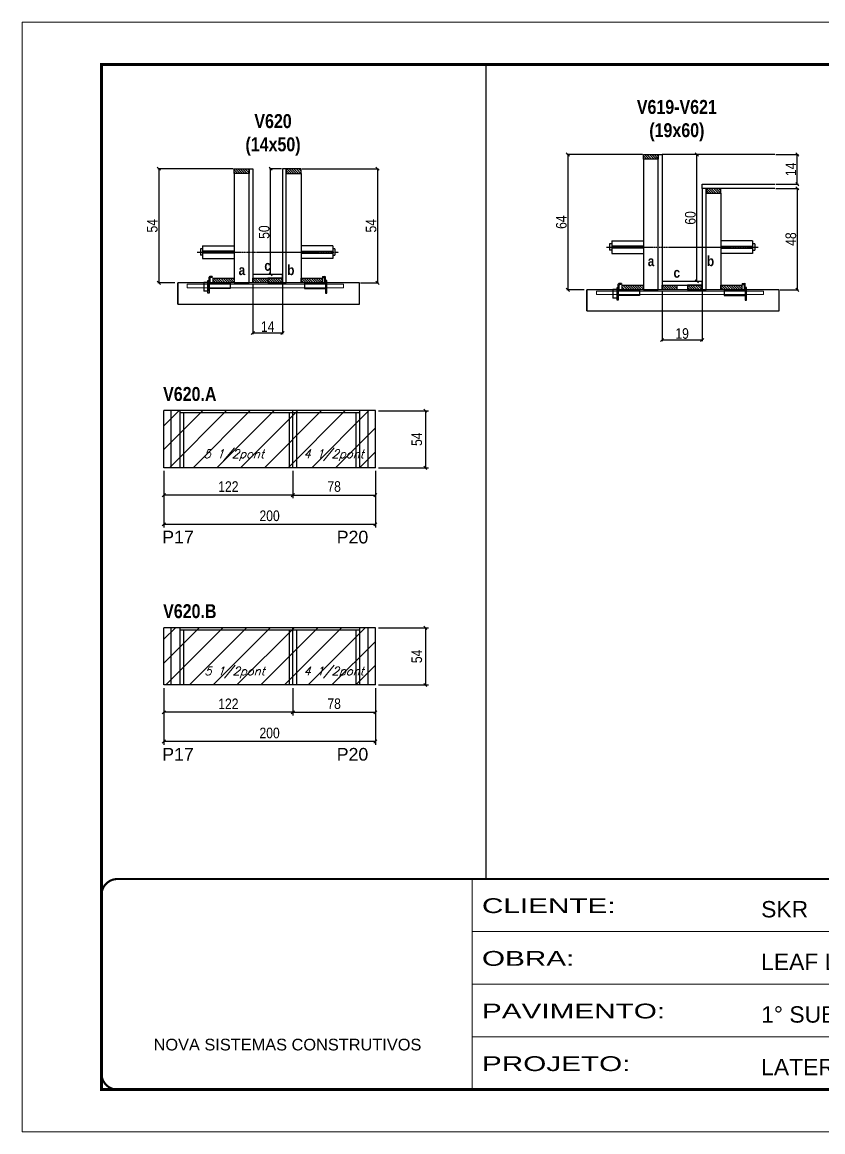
# Model space of a CAD drawing. Extents: x 3309 to 9590, y -2522 to 14608.
# Drawn here: x 8078 to 8835, y 10112 to 11162 of the extents above; entities that cross this region are included whole.
import ezdxf

# ---------------------------------------------------------------- set-up
doc = ezdxf.new("R2010")
doc.units = 0
for name, pattern in [('CONTINUO', [0]), ('DASHED', [0.75, 0.5, -0.25]), ('HIDDEN', [0.375, 0.25, -0.125])]:
    doc.linetypes.add(name, pattern=pattern)
for name, color, linetype in [('5', 5, 'Continuous'), ('barrote', 251, 'Continuous'), ('COTA', 241, 'Continuous'), ('detalhes', 4, 'Continuous'), ('NOMENCLATURA', 7, 'Continuous'), ('Painéis', 200, 'Continuous'), ('presilha', 1, 'Continuous'), ('SARR_2.2x10', 60, 'Continuous'), ('SARR_2.2x7', 40, 'Continuous'), ('SARR_3.5x7', 81, 'Continuous'), ('TENSOR', 3, 'Continuous'), ('texto', 7, 'Continuous')]:
    doc.layers.add(name, color=color, linetype=linetype)
for name, color, linetype, lineweight in [('CONCRETO', 251, 'Continuous', 25), ('Folhas', 255, 'Continuous', 9), ('Hachura', 251, 'Continuous', 9), ('SARRAFO DE PRESSAO', 251, 'DASHED', 9), ('SCO-___-LAJ', 2, 'Continuous', 0)]:
    doc.layers.add(name, color=color, linetype=linetype, lineweight=lineweight)
doc.styles.add('ARIAL', font='arial.ttf')
doc.styles.add('COTA TECNICA', font='techl___.ttf', dxfattribs={"height": 10})
doc.styles.add('COTA TECNICA 2X', font='techl___.ttf', dxfattribs={"height": 10})
doc.styles.add('Romans', font='romans.shx')
doc.styles.get("Standard").update_dxf_attribs({"font": 'arial.ttf'})
doc.styles.add('TECNICA', font='techb___.ttf', dxfattribs={"height": 10})
doc.styles.add('Tecnologia', font='')
doc.styles.get('Tecnologia').set_extended_font_data('Forgotten Futurist')
doc.dimstyles.new('PAINEL', dxfattribs={"dimtxt": 10, "dimasz": 3, "dimexe": 3, "dimexo": 3, "dimgap": 3, "dimtad": 1, "dimdec": 1, "dimzin": 12, "dimdsep": 46, "dimtxsty": 'COTA TECNICA', "dimblk1": 'OBLIQUE', "dimblk2": 'OBLIQUE', "dimsah": 1, "dimcen": 0.9, "dimclrd": 4, "dimclre": 4, "dimclrt": 240, "dimadec": 1, "dimazin": 3, "dimtfac": 1, "dimtdec": 1, "dimtmove": 0, "dimatfit": 3, "dimfxl": 1, "dimtolj": 1, "dimtzin": 12, "dimarcsym": 0})
doc.dimstyles.new('SECAO', dxfattribs={"dimscale": 0.333333, "dimtxt": 5, "dimasz": 9, "dimexe": 3, "dimexo": 3, "dimgap": 3, "dimtad": 1, "dimdec": 1, "dimlfac": 0.5, "dimzin": 12, "dimdsep": 46, "dimtxsty": 'COTA TECNICA 2X', "dimblk1": 'OBLIQUE', "dimblk2": 'OBLIQUE', "dimsah": 1, "dimcen": 0.9, "dimclrd": 4, "dimclre": 4, "dimclrt": 240, "dimadec": 1, "dimazin": 3, "dimtfac": 1, "dimtdec": 1, "dimtmove": 0, "dimatfit": 3, "dimfxl": 1, "dimtolj": 1, "dimtzin": 12, "dimarcsym": 0})
pattern_1 = [(45, (1585, 0), (-11.22532, 11.22532), [])]
pattern_2 = [(135, (41918.4315, -112603.3136), (-1.122532015, -1.122532015), [])]

# ---------------------------------------------------------------- blocks, each defined once
blk = doc.blocks.new('9999999999')
at = {"color": 30, "linetype": 'CONTINUO'}
for p, q in [((98564.6, 34230.2), (98564.6, 34429.4)), ((98564.6, 34379.6), (99584, 34379.6)), ((98564.6, 34329.8), (99488, 34329.8)), ((98564.6, 34280), (99488, 34280))]:
    blk.add_line(p, q, dxfattribs=at)
at = {"color": 30, "linetype": 'CONTINUO', "const_width": 2}
blk.add_lwpolyline([(99584, 34230.2), (99584, 34414.4, 0.414214), (99569, 34429.4), (98229, 34429.4, 0.414214), (98214, 34414.4), (98214, 34245.2, 0.414214), (98229, 34230.2), (99584, 34230.2)], format="xyb", dxfattribs=at)
at = {"layer": 'Folhas'}
blk.add_lwpolyline([(98139, 34190.2), (99624, 34190.2), (99624, 35240.2), (98139, 35240.2)], close=True, dxfattribs=at)
at = {"layer": 'Folhas', "color": 30, "const_width": 3}
blk.add_lwpolyline([(98214, 34230.2), (99584, 34230.2), (99584, 35200.2), (98214, 35200.2)], close=True, dxfattribs=at)
at = {"color": 7, "linetype": 'Continuous', "ltscale": 5, "style": 'ARIAL'}
for s, height, p in [('SKR', 15.48, (98837.7, 34393.1)), ('LEAF LOEFGREN', 15.483, (98837.7, 34343.3)), ('1° SUBSOLO SUPERIOR', 15.483, (98837.7, 34293.5)), ('NOVA SISTEMAS CONSTRUTIVOS', 11.059, (98263.2, 34267.2)), ('LATERAIS DE VIGAS', 15.483, (98837.7, 34243.7))]:
    blk.add_text(s, height=height, dxfattribs=at).set_placement(p)
at = {"layer": 'Folhas', "color": 7, "style": 'Tecnologia', "width": 1.5}
for s, p in [('CLIENTE:', (98573.7, 34397.2)), ('OBRA:', (98573.7, 34347.3)), ('PAVIMENTO:', (98573.7, 34297.5)), ('PROJETO:', (98573.7, 34247.7))]:
    blk.add_text(s, height=14, dxfattribs=at).set_placement(p)
blk = doc.blocks.new('_Oblique')
at = {"color": 0, "linetype": 'ByBlock', "lineweight": -2}
blk.add_line((-0.5, -0.5), (0.5, 0.5), dxfattribs=at)
blk = doc.blocks.new('*D355')
at = {"layer": 'COTA', "color": 4, "lineweight": -2, "transparency": 16777216}
for p, q in [((8296, 10914.5), (8296, 10867)), ((8324, 10914.5), (8324, 10867)), ((8324, 10868), (8296, 10868))]:
    blk.add_line(p, q, dxfattribs=at)
at = {"layer": 'Defpoints', "color": 0, "transparency": 16777216}
for p in [(8296, 10915.5), (8324, 10915.5), (8296, 10868)]:
    blk.add_point(p, dxfattribs=at)
at = {"layer": 'COTA', "color": 4, "lineweight": -2, "transparency": 16777216, "xscale": 3, "yscale": 3, "zscale": 3, "rotation": 180}
blk.add_blockref('_Oblique', (8296, 10868), dxfattribs=at)
at = {"layer": 'COTA', "color": 4, "lineweight": -2, "transparency": 16777216, "xscale": 3, "yscale": 3, "zscale": 3}
blk.add_blockref('_Oblique', (8324, 10868), dxfattribs=at)
at = {"layer": 'COTA', "color": 240, "transparency": 16777216, "insert": (8310, 10874.1), "char_height": 10, "attachment_point": 5, "style": 'COTA TECNICA 2X'}
blk.add_mtext('\\A1;14', dxfattribs=at)
blk = doc.blocks.new('PRESILHA METÁLICA 1')
at = {"layer": 'presilha'}
for p, q in [((7.5, 10.6), (7.5, 19.9)), ((12, 21), (8.6, 21)), ((9, 11.6), (9, 18.9)), ((12, 19.5), (9.6, 19.5)), ((12, 21), (12, 19.5)), ((0, 13), (6, 13)), ((0, 13), (0, 0)), ((6, 0), (0, 0)), ((6, 15.5), (7.5, 15.5)), ((6, -2.5), (6, 15.5)), ((6, 13), (6, 0)), ((7.5, 15.5), (7.5, -2.5)), ((37.5, 4.1), (7.5, 4.1)), ((37.5, 11), (9.6, 11)), ((37.5, 11), (37.5, 4.1)), ((7.5, -2.5), (6, -2.5))]:
    blk.add_line(p, q, dxfattribs=at)
for centre, radius, start, end in [((8.6, 19.9), 1.14, 90, 180), ((9.6, 18.9), 0.57, 90, 180), ((9.6, 11.6), 0.57, 180, 270)]:
    blk.add_arc(centre, radius, start, end, dxfattribs=at)
blk = doc.blocks.new('PRESILHA METÁLICA 2')
at = {"layer": 'presilha'}
for p, q in [((-5.2, 23.5), (-5.2, 22)), ((-5.2, 23.5), (-1.9, 23.5)), ((-5.2, 22), (-2.8, 22)), ((-2.2, 14.1), (-2.2, 21.4)), ((0.8, 18), (-0.8, 18)), ((-0.8, 18), (-0.8, 0)), ((-0.8, 14.6), (-0.8, 22.4)), ((0.8, 0), (0.8, 18)), ((-30.8, 13.5), (-30.8, 6.6)), ((-30.8, 13.5), (-2.8, 13.5)), ((-30.8, 6.6), (-0.8, 6.6)), ((-0.8, 0), (0.8, 0))]:
    blk.add_line(p, q, dxfattribs=at)
for centre, radius, start, end in [((-2.8, 21.4), 0.57, 0, 90), ((-1.9, 22.4), 1.14, 0, 90), ((-2.8, 14.1), 0.57, 270, 0)]:
    blk.add_arc(centre, radius, start, end, dxfattribs=at)
blk = doc.blocks.new('*D356')
at = {"layer": 'COTA', "color": 4, "lineweight": -2, "transparency": 16777216}
for p, q in [((8277.4, 11023.5), (8206, 11023.5)), ((8207, 11023.5), (8207, 10915.5)), ((8222.2, 10915.5), (8206, 10915.5))]:
    blk.add_line(p, q, dxfattribs=at)
at = {"layer": 'Defpoints', "color": 0, "transparency": 16777216}
for p in [(8278.4, 11023.5), (8207, 10915.5), (8223.2, 10915.5)]:
    blk.add_point(p, dxfattribs=at)
at = {"layer": 'COTA', "color": 4, "lineweight": -2, "transparency": 16777216, "xscale": 3, "yscale": 3, "zscale": 3}
for p, rotation in [((8207, 11023.5), 90), ((8207, 10915.5), 270)]:
    blk.add_blockref('_Oblique', p, dxfattribs=dict(at, rotation=rotation))
at = {"layer": 'COTA', "color": 240, "transparency": 16777216, "insert": (8200.9, 10969.5), "char_height": 10, "attachment_point": 5, "rotation": 90, "style": 'COTA TECNICA 2X'}
blk.add_mtext('\\A1;54', dxfattribs=at)
blk = doc.blocks.new('*D357')
at = {"layer": 'COTA', "color": 4, "lineweight": -2, "transparency": 16777216}
for p, q in [((8342.6, 11023.5), (8414.9, 11023.5)), ((8413.9, 11023.5), (8413.9, 10915.5)), ((8397.8, 10915.5), (8414.9, 10915.5))]:
    blk.add_line(p, q, dxfattribs=at)
at = {"layer": 'Defpoints', "color": 0, "transparency": 16777216}
for p in [(8341.6, 11023.5), (8396.8, 10915.5), (8413.9, 10915.5)]:
    blk.add_point(p, dxfattribs=at)
at = {"layer": 'COTA', "color": 4, "lineweight": -2, "transparency": 16777216, "xscale": 3, "yscale": 3, "zscale": 3}
for p, rotation in [((8413.9, 11023.5), 90), ((8413.9, 10915.5), 270)]:
    blk.add_blockref('_Oblique', p, dxfattribs=dict(at, rotation=rotation))
at = {"layer": 'COTA', "color": 240, "transparency": 16777216, "insert": (8407.8, 10969.5), "char_height": 10, "attachment_point": 5, "rotation": 90, "style": 'COTA TECNICA 2X'}
blk.add_mtext('\\A1;54', dxfattribs=at)
blk = doc.blocks.new('*D358')
at = {"layer": 'COTA', "color": 4, "lineweight": -2, "transparency": 16777216}
for p, q in [((8323, 11023.5), (8311.8, 11023.5)), ((8312.8, 10923.5), (8312.8, 11023.5)), ((8323, 10923.5), (8311.8, 10923.5))]:
    blk.add_line(p, q, dxfattribs=at)
at = {"layer": 'Defpoints', "color": 0, "transparency": 16777216}
for p in [(8312.8, 11023.5), (8324, 11023.5), (8324, 10923.5)]:
    blk.add_point(p, dxfattribs=at)
at = {"layer": 'COTA', "color": 4, "lineweight": -2, "transparency": 16777216, "xscale": 3, "yscale": 3, "zscale": 3}
for p, rotation in [((8312.8, 11023.5), 90), ((8312.8, 10923.5), 270)]:
    blk.add_blockref('_Oblique', p, dxfattribs=dict(at, rotation=rotation))
at = {"layer": 'COTA', "color": 240, "transparency": 16777216, "insert": (8306.7, 10963.5), "char_height": 10, "attachment_point": 5, "rotation": 90, "style": 'COTA TECNICA 2X'}
blk.add_mtext('\\A1;50', dxfattribs=at)
blk = doc.blocks.new('*D359')
at = {"layer": 'COTA', "color": 4, "linetype": 'ByBlock', "lineweight": -2, "transparency": 16777216}
for p, q in [((8211.8, 10737.5), (8211.8, 10711.6)), ((8333.8, 10737.5), (8333.8, 10711.6)), ((8333.8, 10714.6), (8211.8, 10714.6))]:
    blk.add_line(p, q, dxfattribs=at)
at = {"layer": 'Defpoints', "color": 0, "linetype": 'ByBlock', "transparency": 16777216}
for p in [(8211.8, 10740.5), (8333.8, 10740.5), (8211.8, 10714.6)]:
    blk.add_point(p, dxfattribs=at)
at = {"layer": 'COTA', "color": 4, "linetype": 'ByBlock', "lineweight": -2, "transparency": 16777216, "xscale": 3, "yscale": 3, "zscale": 3, "rotation": 180}
blk.add_blockref('_Oblique', (8211.8, 10714.6), dxfattribs=at)
at = {"layer": 'COTA', "color": 4, "linetype": 'ByBlock', "lineweight": -2, "transparency": 16777216, "xscale": 3, "yscale": 3, "zscale": 3}
blk.add_blockref('_Oblique', (8333.8, 10714.6), dxfattribs=at)
at = {"layer": 'COTA', "color": 240, "linetype": 'ByBlock', "transparency": 16777216, "insert": (8272.8, 10722.7), "char_height": 10, "attachment_point": 5, "style": 'COTA TECNICA'}
blk.add_mtext('\\A1;122', dxfattribs=at)
blk = doc.blocks.new('*D361')
at = {"layer": 'COTA', "color": 4, "linetype": 'ByBlock', "lineweight": -2, "transparency": 16777216}
for p, q in [((8211.8, 10737.5), (8211.8, 10683.9)), ((8411.8, 10737.5), (8411.8, 10683.9)), ((8411.8, 10686.9), (8211.8, 10686.9))]:
    blk.add_line(p, q, dxfattribs=at)
at = {"layer": 'Defpoints', "color": 0, "linetype": 'ByBlock', "transparency": 16777216}
for p in [(8211.8, 10740.5), (8411.8, 10740.5), (8211.8, 10686.9)]:
    blk.add_point(p, dxfattribs=at)
at = {"layer": 'COTA', "color": 4, "linetype": 'ByBlock', "lineweight": -2, "transparency": 16777216, "xscale": 3, "yscale": 3, "zscale": 3, "rotation": 180}
blk.add_blockref('_Oblique', (8211.8, 10686.9), dxfattribs=at)
at = {"layer": 'COTA', "color": 4, "linetype": 'ByBlock', "lineweight": -2, "transparency": 16777216, "xscale": 3, "yscale": 3, "zscale": 3}
blk.add_blockref('_Oblique', (8411.8, 10686.9), dxfattribs=at)
at = {"layer": 'COTA', "color": 240, "linetype": 'ByBlock', "transparency": 16777216, "insert": (8311.8, 10695), "char_height": 10, "attachment_point": 5, "style": 'COTA TECNICA'}
blk.add_mtext('\\A1;200', dxfattribs=at)
blk = doc.blocks.new('*D353')
at = {"layer": 'COTA', "color": 4, "lineweight": -2, "transparency": 16777216}
for p, q in [((8333.8, 10737.5), (8333.8, 10711.6)), ((8411.8, 10737.5), (8411.8, 10711.6)), ((8333.8, 10714.6), (8411.8, 10714.6))]:
    blk.add_line(p, q, dxfattribs=at)
at = {"layer": 'Defpoints', "color": 0, "transparency": 16777216}
for p in [(8333.8, 10740.5, 0), (8411.8, 10740.5, 0), (8411.8, 10714.6)]:
    blk.add_point(p, dxfattribs=at)
at = {"layer": 'COTA', "color": 4, "lineweight": -2, "transparency": 16777216, "xscale": 3, "yscale": 3, "zscale": 3, "rotation": 180}
blk.add_blockref('_Oblique', (8333.8, 10714.6), dxfattribs=at)
at = {"layer": 'COTA', "color": 4, "lineweight": -2, "transparency": 16777216, "xscale": 3, "yscale": 3, "zscale": 3}
blk.add_blockref('_Oblique', (8411.8, 10714.6), dxfattribs=at)
at = {"layer": 'COTA', "color": 240, "transparency": 16777216, "insert": (8372.8, 10722.7), "char_height": 10, "attachment_point": 5, "style": 'COTA TECNICA'}
blk.add_mtext('\\A1;78', dxfattribs=at)
blk = doc.blocks.new('*D354')
at = {"layer": 'COTA', "color": 4, "lineweight": -2, "transparency": 16777216}
for p, q in [((8414.8, 10794.5), (8462.1, 10794.5)), ((8459.1, 10794.5), (8459.1, 10740.5)), ((8414.8, 10740.5), (8462.1, 10740.5))]:
    blk.add_line(p, q, dxfattribs=at)
at = {"layer": 'Defpoints', "color": 0, "transparency": 16777216}
for p in [(8411.8, 10794.5, 0), (8411.8, 10740.5, 0), (8459.1, 10740.5)]:
    blk.add_point(p, dxfattribs=at)
at = {"layer": 'COTA', "color": 4, "lineweight": -2, "transparency": 16777216, "xscale": 3, "yscale": 3, "zscale": 3}
for p, rotation in [((8459.1, 10794.5), 90), ((8459.1, 10740.5), 270)]:
    blk.add_blockref('_Oblique', p, dxfattribs=dict(at, rotation=rotation))
at = {"layer": 'COTA', "color": 240, "transparency": 16777216, "insert": (8451, 10767.5), "char_height": 10, "attachment_point": 5, "rotation": 90, "style": 'COTA TECNICA'}
blk.add_mtext('\\A1;54', dxfattribs=at)
blk = doc.blocks.new('*D350')
at = {"layer": 'COTA', "color": 4, "linetype": 'ByBlock', "lineweight": -2, "transparency": 16777216}
for p, q in [((8211.8, 10532), (8211.8, 10506.1)), ((8333.8, 10532), (8333.8, 10506.1)), ((8333.8, 10509.1), (8211.8, 10509.1))]:
    blk.add_line(p, q, dxfattribs=at)
at = {"layer": 'Defpoints', "color": 0, "linetype": 'ByBlock', "transparency": 16777216}
for p in [(8211.8, 10535), (8333.8, 10535), (8211.8, 10509.1)]:
    blk.add_point(p, dxfattribs=at)
at = {"layer": 'COTA', "color": 4, "linetype": 'ByBlock', "lineweight": -2, "transparency": 16777216, "xscale": 3, "yscale": 3, "zscale": 3, "rotation": 180}
blk.add_blockref('_Oblique', (8211.8, 10509.1), dxfattribs=at)
at = {"layer": 'COTA', "color": 4, "linetype": 'ByBlock', "lineweight": -2, "transparency": 16777216, "xscale": 3, "yscale": 3, "zscale": 3}
blk.add_blockref('_Oblique', (8333.8, 10509.1), dxfattribs=at)
at = {"layer": 'COTA', "color": 240, "linetype": 'ByBlock', "transparency": 16777216, "insert": (8272.8, 10517.1), "char_height": 10, "attachment_point": 5, "style": 'COTA TECNICA'}
blk.add_mtext('\\A1;122', dxfattribs=at)
blk = doc.blocks.new('*D360')
at = {"layer": 'COTA', "color": 4, "linetype": 'ByBlock', "lineweight": -2, "transparency": 16777216}
for p, q in [((8211.8, 10532), (8211.8, 10478.4)), ((8411.8, 10532), (8411.8, 10478.4)), ((8411.8, 10481.4), (8211.8, 10481.4))]:
    blk.add_line(p, q, dxfattribs=at)
at = {"layer": 'Defpoints', "color": 0, "linetype": 'ByBlock', "transparency": 16777216}
for p in [(8211.8, 10535), (8411.8, 10535), (8211.8, 10481.4)]:
    blk.add_point(p, dxfattribs=at)
at = {"layer": 'COTA', "color": 4, "linetype": 'ByBlock', "lineweight": -2, "transparency": 16777216, "xscale": 3, "yscale": 3, "zscale": 3, "rotation": 180}
blk.add_blockref('_Oblique', (8211.8, 10481.4), dxfattribs=at)
at = {"layer": 'COTA', "color": 4, "linetype": 'ByBlock', "lineweight": -2, "transparency": 16777216, "xscale": 3, "yscale": 3, "zscale": 3}
blk.add_blockref('_Oblique', (8411.8, 10481.4), dxfattribs=at)
at = {"layer": 'COTA', "color": 240, "linetype": 'ByBlock', "transparency": 16777216, "insert": (8311.8, 10489.5), "char_height": 10, "attachment_point": 5, "style": 'COTA TECNICA'}
blk.add_mtext('\\A1;200', dxfattribs=at)
blk = doc.blocks.new('*D351')
at = {"layer": 'COTA', "color": 4, "lineweight": -2, "transparency": 16777216}
for p, q in [((8333.8, 10532), (8333.8, 10506.1)), ((8411.8, 10532), (8411.8, 10506.1)), ((8333.8, 10509.1), (8411.8, 10509.1))]:
    blk.add_line(p, q, dxfattribs=at)
at = {"layer": 'Defpoints', "color": 0, "transparency": 16777216}
for p in [(8333.8, 10535, 0), (8411.8, 10535, 0), (8411.8, 10509.1)]:
    blk.add_point(p, dxfattribs=at)
at = {"layer": 'COTA', "color": 4, "lineweight": -2, "transparency": 16777216, "xscale": 3, "yscale": 3, "zscale": 3, "rotation": 180}
blk.add_blockref('_Oblique', (8333.8, 10509.1), dxfattribs=at)
at = {"layer": 'COTA', "color": 4, "lineweight": -2, "transparency": 16777216, "xscale": 3, "yscale": 3, "zscale": 3}
blk.add_blockref('_Oblique', (8411.8, 10509.1), dxfattribs=at)
at = {"layer": 'COTA', "color": 240, "transparency": 16777216, "insert": (8372.8, 10517.2), "char_height": 10, "attachment_point": 5, "style": 'COTA TECNICA'}
blk.add_mtext('\\A1;78', dxfattribs=at)
blk = doc.blocks.new('*D352')
at = {"layer": 'COTA', "color": 4, "lineweight": -2, "transparency": 16777216}
for p, q in [((8414.8, 10589), (8462.1, 10589)), ((8459.1, 10589), (8459.1, 10535)), ((8414.8, 10535), (8462.1, 10535))]:
    blk.add_line(p, q, dxfattribs=at)
at = {"layer": 'Defpoints', "color": 0, "transparency": 16777216}
for p in [(8411.8, 10589, 0), (8411.8, 10535, 0), (8459.1, 10535)]:
    blk.add_point(p, dxfattribs=at)
at = {"layer": 'COTA', "color": 4, "lineweight": -2, "transparency": 16777216, "xscale": 3, "yscale": 3, "zscale": 3}
for p, rotation in [((8459.1, 10589), 90), ((8459.1, 10535), 270)]:
    blk.add_blockref('_Oblique', p, dxfattribs=dict(at, rotation=rotation))
at = {"layer": 'COTA', "color": 240, "transparency": 16777216, "insert": (8451, 10562), "char_height": 10, "attachment_point": 5, "rotation": 90, "style": 'COTA TECNICA'}
blk.add_mtext('\\A1;54', dxfattribs=at)
blk = doc.blocks.new('*D362')
at = {"layer": 'COTA', "color": 4, "lineweight": -2, "transparency": 16777216}
for p, q in [((8682.9, 10907.9), (8682.9, 10860.4)), ((8720.9, 10907.9), (8720.9, 10860.4)), ((8720.9, 10861.4), (8682.9, 10861.4))]:
    blk.add_line(p, q, dxfattribs=at)
at = {"layer": 'Defpoints', "color": 0, "transparency": 16777216}
for p in [(8682.9, 10908.9), (8720.9, 10908.9), (8682.9, 10861.4)]:
    blk.add_point(p, dxfattribs=at)
at = {"layer": 'COTA', "color": 4, "lineweight": -2, "transparency": 16777216, "xscale": 3, "yscale": 3, "zscale": 3, "rotation": 180}
blk.add_blockref('_Oblique', (8682.9, 10861.4), dxfattribs=at)
at = {"layer": 'COTA', "color": 4, "lineweight": -2, "transparency": 16777216, "xscale": 3, "yscale": 3, "zscale": 3}
blk.add_blockref('_Oblique', (8720.9, 10861.4), dxfattribs=at)
at = {"layer": 'COTA', "color": 240, "transparency": 16777216, "insert": (8701.9, 10867.5), "char_height": 10, "attachment_point": 5, "style": 'COTA TECNICA 2X'}
blk.add_mtext('\\A1;19', dxfattribs=at)
blk = doc.blocks.new('*D363')
at = {"layer": 'COTA', "color": 4, "lineweight": -2, "transparency": 16777216}
for p, q in [((8664.3, 11036.9), (8592.8, 11036.9)), ((8593.8, 11036.9), (8593.8, 10908.9)), ((8609.1, 10908.9), (8592.8, 10908.9))]:
    blk.add_line(p, q, dxfattribs=at)
at = {"layer": 'Defpoints', "color": 0, "transparency": 16777216}
for p in [(8665.3, 11036.9), (8593.8, 10908.9), (8610.1, 10908.9)]:
    blk.add_point(p, dxfattribs=at)
at = {"layer": 'COTA', "color": 4, "lineweight": -2, "transparency": 16777216, "xscale": 3, "yscale": 3, "zscale": 3}
for p, rotation in [((8593.8, 11036.9), 90), ((8593.8, 10908.9), 270)]:
    blk.add_blockref('_Oblique', p, dxfattribs=dict(at, rotation=rotation))
at = {"layer": 'COTA', "color": 240, "transparency": 16777216, "insert": (8587.7, 10972.9), "char_height": 10, "attachment_point": 5, "rotation": 90, "style": 'COTA TECNICA 2X'}
blk.add_mtext('\\A1;64', dxfattribs=at)
blk = doc.blocks.new('*D364')
at = {"layer": 'COTA', "color": 4, "lineweight": -2, "transparency": 16777216}
for p, q in [((8790.6, 11004.9), (8811.8, 11004.9)), ((8810.8, 11004.9), (8810.8, 10908.9)), ((8794.7, 10908.9), (8811.8, 10908.9))]:
    blk.add_line(p, q, dxfattribs=at)
at = {"layer": 'Defpoints', "color": 0, "transparency": 16777216}
for p in [(8789.6, 11004.9), (8793.7, 10908.9), (8810.8, 10908.9)]:
    blk.add_point(p, dxfattribs=at)
at = {"layer": 'COTA', "color": 4, "lineweight": -2, "transparency": 16777216, "xscale": 3, "yscale": 3, "zscale": 3}
for p, rotation in [((8810.8, 11004.9), 90), ((8810.8, 10908.9), 270)]:
    blk.add_blockref('_Oblique', p, dxfattribs=dict(at, rotation=rotation))
at = {"layer": 'COTA', "color": 240, "transparency": 16777216, "insert": (8804.7, 10956.9), "char_height": 10, "attachment_point": 5, "rotation": 90, "style": 'COTA TECNICA 2X'}
blk.add_mtext('\\A1;48', dxfattribs=at)
blk = doc.blocks.new('*D365')
at = {"layer": 'COTA', "color": 4, "lineweight": -2, "transparency": 16777216}
for p, q in [((8719.9, 11036.9), (8714.8, 11036.9)), ((8715.8, 10916.9), (8715.8, 11036.9)), ((8719.9, 10916.9), (8714.8, 10916.9))]:
    blk.add_line(p, q, dxfattribs=at)
at = {"layer": 'Defpoints', "color": 0, "transparency": 16777216}
for p in [(8715.8, 11036.9), (8720.9, 11036.9), (8720.9, 10916.9)]:
    blk.add_point(p, dxfattribs=at)
at = {"layer": 'COTA', "color": 4, "lineweight": -2, "transparency": 16777216, "xscale": 3, "yscale": 3, "zscale": 3}
for p, rotation in [((8715.8, 11036.9), 90), ((8715.8, 10916.9), 270)]:
    blk.add_blockref('_Oblique', p, dxfattribs=dict(at, rotation=rotation))
at = {"layer": 'COTA', "color": 240, "transparency": 16777216, "insert": (8709.7, 10976.9), "char_height": 10, "attachment_point": 5, "rotation": 90, "style": 'COTA TECNICA 2X'}
blk.add_mtext('\\A1;60', dxfattribs=at)
blk = doc.blocks.new('*D366')
at = {"layer": 'COTA', "color": 4, "lineweight": -2, "transparency": 16777216}
for p, q in [((8790.6, 11036.9), (8811.8, 11036.9)), ((8810.8, 11008.9), (8810.8, 11036.9)), ((8790.6, 11008.9), (8811.8, 11008.9))]:
    blk.add_line(p, q, dxfattribs=at)
at = {"layer": 'Defpoints', "color": 0, "transparency": 16777216}
for p in [(8789.6, 11036.9), (8810.8, 11036.9), (8789.6, 11008.9)]:
    blk.add_point(p, dxfattribs=at)
at = {"layer": 'COTA', "color": 4, "lineweight": -2, "transparency": 16777216, "xscale": 3, "yscale": 3, "zscale": 3}
for p, rotation in [((8810.8, 11036.9), 90), ((8810.8, 11008.9), 270)]:
    blk.add_blockref('_Oblique', p, dxfattribs=dict(at, rotation=rotation))
at = {"layer": 'COTA', "color": 240, "transparency": 16777216, "insert": (8804.7, 11022.9), "char_height": 10, "attachment_point": 5, "rotation": 90, "style": 'COTA TECNICA 2X'}
blk.add_mtext('\\A1;14', dxfattribs=at)

msp = doc.modelspace()

# ---------------------------------------------------------------- hatches: boundary and pattern name
at = {"layer": 'Hachura', "linetype": 'ByBlock'}
h = msp.add_hatch(dxfattribs=at)
h.set_pattern_fill('ANSI31', color=256, scale=5)
h.set_pattern_definition(pattern_1)
h.paths.add_polyline_path([(8211.85, 10794.55), (8211.85, 10740.55), (8333.85, 10740.55), (8333.85, 10794.55)])
h.paths.add_polyline_path([(8333.85, 10740.55), (8411.85, 10740.55), (8411.85, 10794.55), (8333.85, 10794.55)])
h = msp.add_hatch(dxfattribs=at)
h.set_pattern_fill('ANSI31', color=256, scale=5)
h.set_pattern_definition(pattern_1)
h.paths.add_polyline_path([(8333.85, 10589), (8211.85, 10589), (8211.85, 10535), (8333.85, 10535)])
h.paths.add_polyline_path([(8411.85, 10589), (8333.85, 10589), (8333.85, 10535), (8411.85, 10535)])
at = {"layer": 'SARR_2.2x10'}
h = msp.add_hatch(dxfattribs=at)
h.set_pattern_fill('ANSI31', color=256, scale=0.5, angle=90)
h.set_pattern_definition([(135, (41451.951, -112596.7137), (-1.122532015, -1.122532015), [])])
h.paths.add_polyline_path([(8258.41, 10919.86), (8258.41, 10915.46), (8278.41, 10915.46), (8278.41, 10919.86)])
h = msp.add_hatch(dxfattribs=at)
h.set_pattern_fill('ANSI31', color=256, scale=0.5, angle=90)
h.set_pattern_definition([(135, (41535.151, -112596.7137), (-1.122532015, -1.122532015), [])])
h.paths.add_polyline_path([(8341.61, 10919.86), (8341.61, 10915.46), (8361.61, 10915.46), (8361.61, 10919.86)])
h = msp.add_hatch(dxfattribs=at)
h.set_pattern_fill('ANSI31', color=256, scale=0.5, angle=90)
h.set_pattern_definition([(135, (41838.8315, -112603.3136), (-1.122532015, -1.122532015), [])])
h.paths.add_polyline_path([(8645.29, 10913.26), (8645.29, 10908.86), (8665.29, 10908.86), (8665.29, 10913.26)])
h = msp.add_hatch(dxfattribs=at)
h.set_pattern_fill('ANSI31', color=256, scale=0.5, angle=90)
h.set_pattern_definition([(135, (41932.0315, -112603.3136), (-1.122532015, -1.122532015), [])])
h.paths.add_polyline_path([(8738.49, 10913.26), (8738.49, 10908.86), (8758.49, 10908.86), (8758.49, 10913.26)])
at = {"layer": 'SARR_2.2x7'}
h = msp.add_hatch(dxfattribs=at)
h.set_pattern_fill('ANSI31', color=256, scale=0.5, angle=90)
h.set_pattern_definition([(135, (41852.8315, -112479.7136), (-1.122532015, -1.122532015), [])])
h.paths.add_polyline_path([(8679.29, 11036.86), (8679.29, 11032.46), (8665.29, 11032.46), (8665.29, 11036.86)])
h = msp.add_hatch(dxfattribs=at)
h.set_pattern_fill('ANSI31', color=256, scale=0.5, angle=90)
h.set_pattern_definition([(135, (41465.951, -112493.1137), (-1.122532015, -1.122532015), [])])
h.paths.add_polyline_path([(8292.41, 11023.46), (8292.41, 11019.06), (8278.41, 11019.06), (8278.41, 11023.46)])
h = msp.add_hatch(dxfattribs=at)
h.set_pattern_fill('ANSI31', color=256, scale=0.5, angle=90)
h.set_pattern_definition([(135, (41435.951, -112493.1137), (-1.122532015, -1.122532015), [])])
h.paths.add_polyline_path([(8327.61, 11023.46), (8327.61, 11019.06), (8341.61, 11019.06), (8341.61, 11023.46)])
h = msp.add_hatch(dxfattribs=at)
h.set_pattern_fill('ANSI31', color=256, scale=0.5, angle=90)
h.set_pattern_definition([(135, (41832.8315, -112511.7136), (-1.122532015, -1.122532015), [])])
h.paths.add_polyline_path([(8724.49, 11004.86), (8724.49, 11000.46), (8738.49, 11000.46), (8738.49, 11004.86)])
h = msp.add_hatch(dxfattribs=at)
h.set_pattern_fill('ANSI31', color=256, scale=0.5, angle=90)
h.set_pattern_definition([(135, (41531.551, -112596.7137), (-1.122532015, -1.122532015), [])])
h.paths.add_polyline_path([(8310.01, 10915.46), (8310.01, 10919.86), (8296.01, 10919.86), (8296.01, 10915.46)])
h = msp.add_hatch(dxfattribs=at)
h.set_pattern_fill('ANSI31', color=256, scale=0.5, angle=90)
h.set_pattern_definition([(135, (41521.551, -112596.7137), (-1.122532015, -1.122532015), [])])
h.paths.add_polyline_path([(8310.01, 10919.86), (8310.01, 10915.46), (8324.01, 10915.46), (8324.01, 10919.86)])
h = msp.add_hatch(dxfattribs=at)
h.set_pattern_fill('ANSI31', color=256, scale=0.5, angle=90)
h.set_pattern_definition(pattern_2)
h.paths.add_polyline_path([(8696.89, 10908.86), (8696.89, 10913.26), (8682.89, 10913.26), (8682.89, 10908.86)])
h = msp.add_hatch(dxfattribs=at)
h.set_pattern_fill('ANSI31', color=256, scale=0.5, angle=90)
h.set_pattern_definition(pattern_2)
h.paths.add_polyline_path([(8706.89, 10913.26), (8706.89, 10908.86), (8720.89, 10908.86), (8720.89, 10913.26)])

# ---------------------------------------------------------------- linework, layer by layer
at = {"ltscale": 3}
for p, q in [((8633.29, 10952.31), (8633.29, 10946.31)), ((8635.29, 10952.31), (8633.29, 10952.31)), ((8635.29, 10955.31), (8635.29, 10943.31)), ((8635.29, 10955.31), (8665.29, 10955.31)), ((8768.49, 10955.31), (8738.49, 10955.31)), ((8768.49, 10955.31), (8768.49, 10943.31)), ((8770.49, 10952.31), (8768.49, 10952.31)), ((8770.49, 10952.31), (8770.49, 10946.31)), ((8246.41, 10947.53), (8246.41, 10941.53)), ((8248.41, 10947.53), (8246.41, 10947.53)), ((8248.41, 10941.53), (8246.41, 10941.53)), ((8248.41, 10950.53), (8248.41, 10938.53)), ((8248.41, 10950.53), (8278.41, 10950.53)), ((8278.41, 10945.53), (8248.41, 10945.53)), ((8278.41, 10943.53), (8248.41, 10943.53)), ((8371.61, 10950.53), (8341.61, 10950.53)), ((8341.61, 10945.53), (8371.61, 10945.53)), ((8341.61, 10943.53), (8371.61, 10943.53)), ((8371.61, 10950.53), (8371.61, 10938.53)), ((8373.61, 10947.53), (8371.61, 10947.53)), ((8371.61, 10941.53), (8373.61, 10941.53)), ((8373.61, 10947.53), (8373.61, 10941.53)), ((8635.29, 10946.31), (8633.29, 10946.31)), ((8665.29, 10950.31), (8635.29, 10950.31)), ((8665.29, 10948.31), (8635.29, 10948.31)), ((8635.29, 10943.31), (8665.29, 10943.31)), ((8738.49, 10950.31), (8768.49, 10950.31)), ((8738.49, 10948.31), (8768.49, 10948.31)), ((8768.49, 10943.31), (8738.49, 10943.31)), ((8768.49, 10946.31), (8770.49, 10946.31)), ((8248.41, 10938.53), (8278.41, 10938.53)), ((8371.61, 10938.53), (8341.61, 10938.53))]:
    msp.add_line(p, q, dxfattribs=at)
at = {"layer": 'barrote'}
for points in [[(8224.96, 10895.46), (8396.87, 10895.46), (8396.87, 10915.46), (8224.96, 10915.46)], [(8611.84, 10888.86), (8793.75, 10888.86), (8793.75, 10908.86), (8611.84, 10908.86)]]:
    msp.add_lwpolyline(points, close=True, dxfattribs=at)
at = {"layer": 'CONCRETO', "linetype": 'Continuous'}
msp.add_line((8789.59, 11036.86), (8682.89, 11036.86), dxfattribs=at)
at = {"layer": 'COTA'}
msp.add_line((8516.3, 11122.13), (8516.3, 10351.38), dxfattribs=at)
at = {"layer": 'detalhes', "color": 250}
for p, q in [((8224.96, 10895.46), (8224.96, 10915.46)), ((8611.84, 10888.86), (8611.84, 10908.86))]:
    msp.add_line(p, q, dxfattribs=at)
at = {"layer": 'Painéis', "linetype": 'ByBlock'}
for p, q in [((8411.85, 10794.55, 0), (8211.85, 10794.55, 0)), ((8211.85, 10740.55, 0), (8211.85, 10794.55, 0)), ((8333.85, 10740.55, 0), (8333.85, 10794.55, 0)), ((8411.85, 10740.55, 0), (8411.85, 10794.55, 0)), ((8411.85, 10740.55, 0), (8211.85, 10740.55, 0)), ((8411.85, 10589, 0), (8211.85, 10589, 0)), ((8211.85, 10535, 0), (8211.85, 10589, 0)), ((8333.85, 10535, 0), (8333.85, 10589, 0)), ((8411.85, 10535, 0), (8411.85, 10589, 0)), ((8411.85, 10535, 0), (8211.85, 10535, 0))]:
    msp.add_line(p, q, dxfattribs=at)
at = {"layer": 'Painéis', "linetype": 'Continuous'}
for points in [[(8679.29, 10908.86), (8679.29, 11036.86), (8682.89, 11036.86), (8682.89, 10908.86)], [(8292.41, 10915.46), (8292.41, 11023.46), (8296.01, 11023.46), (8296.01, 10915.46)], [(8327.61, 10915.46), (8327.61, 11023.46), (8324.01, 11023.46), (8324.01, 10915.46)], [(8724.49, 10908.86), (8724.49, 11004.86), (8720.89, 11004.86), (8720.89, 10908.86)], [(8324.01, 10923.46), (8296.01, 10923.46), (8296.01, 10919.86), (8324.01, 10919.86)], [(8720.89, 10916.86), (8682.89, 10916.86), (8682.89, 10913.26), (8720.89, 10913.26)]]:
    msp.add_lwpolyline(points, close=True, dxfattribs=at)
at = {"layer": 'Painéis', "linetype": 'Continuous', "elevation": 0}
msp.add_lwpolyline([(8789.59, 11004.86), (8720.89, 11004.86), (8720.89, 11008.86), (8789.59, 11008.86)], dxfattribs=at)
at = {"layer": 'SARR_2.2x10'}
for points in [[(8258.41, 10919.86), (8278.41, 10919.86), (8278.41, 10915.46), (8258.41, 10915.46)], [(8341.61, 10919.86), (8361.61, 10919.86), (8361.61, 10915.46), (8341.61, 10915.46)], [(8645.29, 10913.26), (8665.29, 10913.26), (8665.29, 10908.86), (8645.29, 10908.86)], [(8738.49, 10913.26), (8758.49, 10913.26), (8758.49, 10908.86), (8738.49, 10908.86)]]:
    msp.add_lwpolyline(points, close=True, dxfattribs=at)
at = {"layer": 'SARR_2.2x7', "linetype": 'Continuous'}
for p, q in [((8218.85, 10740.55, 0), (8218.85, 10794.55, 0)), ((8404.85, 10740.55, 0), (8404.85, 10794.55, 0)), ((8333.85, 10792.35, 0), (8226.85, 10792.35, 0)), ((8396.85, 10792.35, 0), (8333.85, 10792.35, 0)), ((8218.85, 10535, 0), (8218.85, 10589, 0)), ((8333.85, 10586.8, 0), (8226.85, 10586.8, 0)), ((8396.85, 10586.8, 0), (8333.85, 10586.8, 0)), ((8404.85, 10535, 0), (8404.85, 10589, 0))]:
    msp.add_line(p, q, dxfattribs=at)
at = {"layer": 'SARR_2.2x7', "elevation": 0}
for points in [[(8665.29, 11036.86), (8679.29, 11036.86), (8679.29, 11032.46), (8665.29, 11032.46)], [(8278.41, 11023.46), (8292.41, 11023.46), (8292.41, 11019.06), (8278.41, 11019.06)], [(8341.61, 11023.46), (8327.61, 11023.46), (8327.61, 11019.06), (8341.61, 11019.06)], [(8738.49, 11004.86), (8724.49, 11004.86), (8724.49, 11000.46), (8738.49, 11000.46)]]:
    msp.add_lwpolyline(points, close=True, dxfattribs=at)
at = {"layer": 'SARR_2.2x7'}
for points in [[(8296.01, 10919.86), (8310.01, 10919.86), (8310.01, 10915.46), (8296.01, 10915.46)], [(8324.01, 10919.86), (8310.01, 10919.86), (8310.01, 10915.46), (8324.01, 10915.46)], [(8682.89, 10913.26), (8696.89, 10913.26), (8696.89, 10908.86), (8682.89, 10908.86)], [(8720.89, 10913.26), (8706.89, 10913.26), (8706.89, 10908.86), (8720.89, 10908.86)]]:
    msp.add_lwpolyline(points, close=True, dxfattribs=at)
at = {"layer": 'SARR_3.5x7'}
for p, q in [((8226.85, 10794.55, 0), (8226.85, 10740.55, 0)), ((8396.85, 10794.55, 0), (8396.85, 10740.55, 0)), ((8230.35, 10792.35, 0), (8230.35, 10740.55, 0)), ((8330.35, 10792.35, 0), (8330.35, 10740.55, 0)), ((8337.35, 10792.35, 0), (8337.35, 10740.55, 0)), ((8393.35, 10792.35, 0), (8393.35, 10740.55, 0)), ((8226.85, 10589, 0), (8226.85, 10535, 0)), ((8230.35, 10586.8, 0), (8230.35, 10535, 0)), ((8330.35, 10586.8, 0), (8330.35, 10535, 0)), ((8337.35, 10586.8, 0), (8337.35, 10535, 0)), ((8393.35, 10586.8, 0), (8393.35, 10535, 0)), ((8396.85, 10589, 0), (8396.85, 10535, 0))]:
    msp.add_line(p, q, dxfattribs=at)
for points in [[(8679.29, 11032.46), (8665.29, 11032.46), (8665.29, 10908.86), (8679.29, 10908.86)], [(8292.41, 11019.06), (8278.41, 11019.06), (8278.41, 10915.46), (8292.41, 10915.46)], [(8327.61, 11019.06), (8341.61, 11019.06), (8341.61, 10915.46), (8327.61, 10915.46)], [(8724.49, 11000.46), (8738.49, 11000.46), (8738.49, 10908.86), (8724.49, 10908.86)]]:
    msp.add_lwpolyline(points, close=True, dxfattribs=at)
at = {"layer": 'SCO-___-LAJ', "color": 1}
for points in [[(8233.96, 10914.12), (8381.79, 10914.12), (8381.79, 10910.92), (8233.96, 10910.92)], [(8620.84, 10907.52), (8778.68, 10907.52), (8778.68, 10904.32), (8620.84, 10904.32)]]:
    msp.add_lwpolyline(points, close=True, dxfattribs=at)
at = {"layer": 'TENSOR', "linetype": 'HIDDEN', "ltscale": 0.5}
for p, q in [((8243.41, 10944.53), (8376.92, 10944.53)), ((8630.29, 10949.31), (8773.8, 10949.31))]:
    msp.add_line(p, q, dxfattribs=at)

# ---------------------------------------------------------------- block references
at = {"layer": 'presilha', "xscale": 0.6666666666666666, "yscale": 0.6666666666666666, "zscale": 0.6666666666666666}
for name, p in [('PRESILHA METÁLICA 1', (8249.54, 10907.49)), ('PRESILHA METÁLICA 2', (8365.29, 10905.82)), ('PRESILHA METÁLICA 1', (8636.43, 10900.89)), ('PRESILHA METÁLICA 2', (8762.17, 10899.22))]:
    msp.add_blockref(name, p, dxfattribs=at)
at = {"layer": 'SARRAFO DE PRESSAO', "color": 6, "linetype": 'ByBlock'}
msp.add_blockref('9999999999', (-90061.11, -24078.07), dxfattribs=at)

# ---------------------------------------------------------------- texts
at = {"layer": '5', "linetype": 'Continuous'}
for s, p in [('P17', (8210.31, 10668.91, 0)), ('P20', (8375.26, 10668.91, 0)), ('P17', (8210.31, 10463.37, 0)), ('P20', (8375.26, 10463.37, 0))]:
    msp.add_text(s, height=12, rotation=359.99996, dxfattribs=at).set_placement(p)
at = {"layer": 'detalhes', "style": 'TECNICA'}
for s, p in [('b', (8725.39, 10931.28)), ('c', (8306.83, 10926.93)), ('b', (8328.51, 10922.81)), ('a', (8669.42, 10931.29)), ('a', (8282.54, 10922.82)), ('c', (8693.79, 10920.33))]:
    msp.add_text(s, height=9.6, dxfattribs=at).set_placement(p)
at = {"layer": 'NOMENCLATURA', "style": 'TECNICA'}
for s, p in [('V620.A', (8211.13, 10803.73, 0)), ('V620.B', (8211.13, 10598.19, 0))]:
    msp.add_text(s, height=13.2, dxfattribs=at).set_placement(p)
at = {"layer": 'NOMENCLATURA', "char_height": 13.2, "attachment_point": 2, "style": 'TECNICA'}
for s, insert in [('V619-V621\\P(19x60)', (8696.89, 11088.55)), ('V620\\P(14x50)', (8315.04, 11075.15))]:
    msp.add_mtext_dynamic_manual_height_columns(s, width=300.2766, gutter_width=1, heights=[0], dxfattribs=dict(at, insert=insert))
at = {"layer": 'texto', "color": 2, "char_height": 8, "attachment_point": 5, "style": 'Romans'}
for s, insert in [('{\\Q19;\\C256;5 1/2pont}', (8277.99, 10752.39, 0)), ('{\\Q19;\\C256;4 1/2pont}', (8372.29, 10752.39, 0)), ('{\\Q19;\\C256;5 1/2pont}', (8278.66, 10546.84, 0)), ('{\\Q19;\\C256;4 1/2pont}', (8372.29, 10546.84, 0))]:
    msp.add_mtext(s, dxfattribs=dict(at, insert=insert))

# ---------------------------------------------------------------- dimensions: what is measured, and where the dimension line sits
at = {"layer": 'COTA'}
for base, p1, p2, dimstyle, picture, middle in [((8593.85, 10908.86, 0), (8665.29, 11036.86), (8610.08, 10908.86, 0), 'SECAO', '*D363', (8587.74, 10972.86, 0)), ((8715.82, 11036.86), (8720.89, 10916.86), (8720.89, 11036.86), 'SECAO', '*D365', (8709.72, 10976.86)), ((8810.81, 11036.86), (8789.59, 11008.86), (8789.59, 11036.86), 'SECAO', '*D366', (8804.74, 11022.86)), ((8206.97, 10915.46, 0), (8278.41, 11023.46), (8223.2, 10915.46, 0), 'SECAO', '*D356', (8200.86, 10969.46, 0)), ((8413.93, 10915.46, 0), (8341.61, 11023.46), (8396.83, 10915.46, 0), 'SECAO', '*D357', (8407.82, 10969.46, 0)), ((8810.81, 10908.86, 0), (8789.59, 11004.86), (8793.71, 10908.86, 0), 'SECAO', '*D364', (8804.72, 10956.86, 0)), ((8459.13, 10740.55, 0), (8411.85, 10794.55, 0), (8411.85, 10740.55, 0), 'PAINEL', '*D354', (8451.02, 10767.55, 0)), ((8459.13, 10535, 0), (8411.85, 10589, 0), (8411.85, 10535, 0), 'PAINEL', '*D352', (8451.02, 10562, 0))]:
    dim = msp.add_linear_dim(base=base, p1=p1, p2=p2, angle=90, dimstyle=dimstyle, dxfattribs=at)
    dim.commit()
    dim.dimension.update_dxf_attribs({"geometry": picture, "text_midpoint": middle})
for base, p1, p2, angle, picture, middle in [((8312.84, 11023.46), (8324.01, 10923.46), (8324.01, 11023.46), 90, '*D358', (8312.84, 10963.46)), ((8296.01, 10867.98), (8324.01, 10915.46), (8296.01, 10915.46), 180, '*D355', (8310.01, 10867.98)), ((8682.89, 10861.38), (8720.89, 10908.86), (8682.89, 10908.86), 180, '*D362', (8701.89, 10861.38))]:
    dim = msp.add_linear_dim(base=base, p1=p1, p2=p2, angle=angle, dimstyle='SECAO', dxfattribs=at)
    dim.commit()
    dim.dimension.update_dxf_attribs({"geometry": picture, "text_midpoint": middle, "dimtype": 160})
at = {"layer": 'COTA', "linetype": 'ByBlock'}
for base, p1, p2, picture, middle in [((8211.85, 10714.63, 0), (8333.85, 10740.55, 0), (8211.85, 10740.55, 0), '*D359', (8272.85, 10722.69, 0)), ((8211.85, 10509.09, 0), (8333.85, 10535, 0), (8211.85, 10535, 0), '*D350', (8272.85, 10517.15, 0))]:
    dim = msp.add_linear_dim(base=base, p1=p1, p2=p2, angle=180, dimstyle='PAINEL', override={"dimtmove": 1}, dxfattribs=at)
    dim.commit()
    dim.dimension.update_dxf_attribs({"geometry": picture, "text_midpoint": middle})
for base, p1, p2, picture, middle in [((8211.85, 10686.92, 0), (8411.85, 10740.55, 0), (8211.85, 10740.55, 0), '*D361', (8311.85, 10695.02, 0)), ((8211.85, 10481.38, 0), (8411.85, 10535, 0), (8211.85, 10535, 0), '*D360', (8311.85, 10489.48, 0))]:
    dim = msp.add_linear_dim(base=base, p1=p1, p2=p2, angle=180, dimstyle='PAINEL', dxfattribs=at)
    dim.commit()
    dim.dimension.update_dxf_attribs({"geometry": picture, "text_midpoint": middle})
at = {"layer": 'COTA'}
for base, p1, p2, picture, middle in [((8411.85, 10714.63, 0), (8333.85, 10740.55, 0), (8411.85, 10740.55, 0), '*D353', (8372.85, 10722.73, 0)), ((8411.85, 10509.09, 0), (8333.85, 10535, 0), (8411.85, 10535, 0), '*D351', (8372.85, 10517.18, 0))]:
    dim = msp.add_linear_dim(base=base, p1=p1, p2=p2, dimstyle='PAINEL', dxfattribs=at)
    dim.commit()
    dim.dimension.update_dxf_attribs({"geometry": picture, "text_midpoint": middle})

doc.saveas('drawing.dxf')
